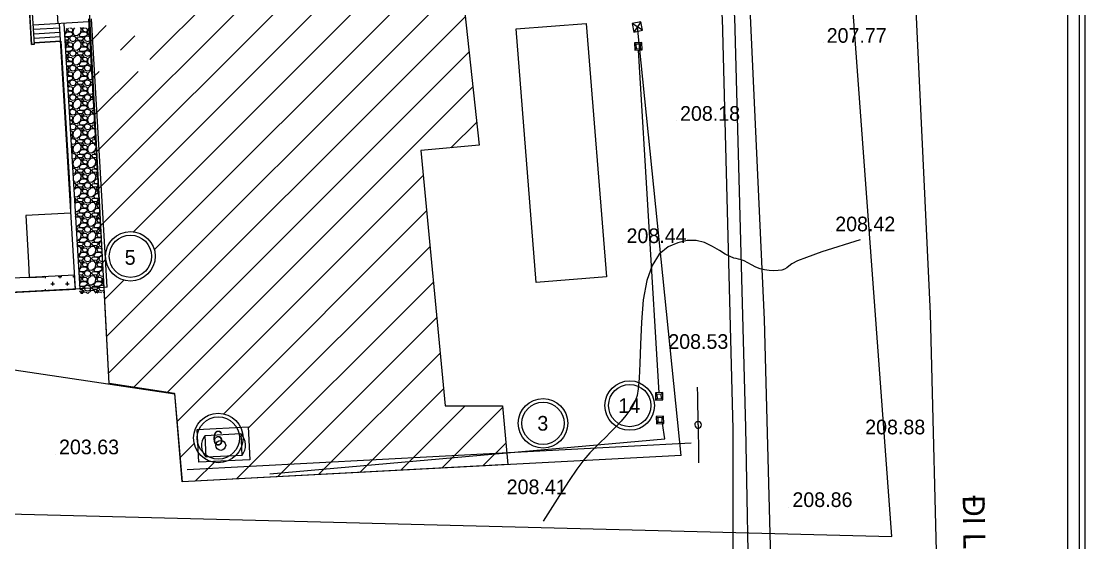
# Model space of a CAD drawing. Extents: x -31423 to 1909503, y -2344077 to 1640342.
# Drawn here: x 112482 to 184932, y -386325 to -350785 of the extents above; entities that cross this region are included whole.
import ezdxf

# ---------------------------------------------------------------- set-up
doc = ezdxf.new("R2010")
doc.units = 0
for name, color, linetype in [('Level 1', 7, 'Continuous'), ('Level 10', 7, 'Continuous'), ('Level 13', 7, 'Continuous'), ('Level 14', 7, 'Continuous'), ('Level 15', 7, 'Continuous'), ('Level 17', 7, 'Continuous'), ('Level 2', 7, 'Continuous'), ('Level 20', 7, 'Continuous'), ('Level 23', 7, 'Continuous'), ('Level 36', 7, 'Continuous'), ('Level 37', 7, 'Continuous'), ('Level 4', 7, 'Continuous'), ('Level 6', 7, 'Continuous'), ('Level 7', 7, 'Continuous')]:
    doc.layers.add(name, color=color, linetype=linetype)

# ---------------------------------------------------------------- blocks, each defined once
blk = doc.blocks.new('KTC')
at = {"layer": 'Level 1'}
for p, q in [((419299, 677), (419299, 296306)), ((417756, 2220), (417756, 294763))]:
    blk.add_line(p, q, dxfattribs=at)
at = {"layer": 'Level 2'}
blk.add_line((419975, 296983), (419975, 0), dxfattribs=at)
blk = doc.blocks.new('DIEN_L')
at = {"layer": 'Level 7'}
for p, q in [((-19.53, 3.47), (-25.42, 4.51)), ((0, 0), (-19.53, 3.47)), ((0, 0), (19.53, -3.47)), ((19.53, -3.47), (25.42, -4.51))]:
    blk.add_line(p, q, dxfattribs=at)
for start, end in [(169.93313, 349.93313), (349.93313, 169.93313)]:
    blk.add_arc((0, 0), 2.28, start, end, dxfattribs=at)
blk = doc.blocks.new('SC6460')
at = {"layer": 'Level 1'}
blk.add_line((0, 0), (0, 0), dxfattribs=at)
blk = doc.blocks.new('A$C450')
at = {"layer": 'Level 23'}
blk.add_lwpolyline([(6000, 6000), (0, 6000), (0, 0), (6000, 0)], close=True, dxfattribs=at)
for points in [[(6000, 6000), (0, 0)], [(6000, 0), (0, 6000)]]:
    blk.add_lwpolyline(points, dxfattribs=at)
blk = doc.blocks.new('TC')
at = {"layer": 'Level 1'}
for points in [[(-5, -10), (5, -10), (5, 0), (-5, 0)], [(-3, -8), (3, -8), (3, -2), (-3, -2)]]:
    blk.add_lwpolyline(points, close=True, dxfattribs=at)
for points in [[(-3, -2), (-5, 0)], [(3, -2), (5, 0)], [(-5, -10), (-3, -8)], [(3, -8), (5, -10)]]:
    blk.add_lwpolyline(points, dxfattribs=at)

msp = doc.modelspace()

# ---------------------------------------------------------------- linework, layer by layer
at = {"layer": 'Level 1'}
for points in [[(163776, -292940), (168140, -312159), (171340, -330154), (173409, -349560), (174395, -370696), (174932, -391414)], [(150894, -295865), (155189, -314779), (158253, -332013), (160232, -350569), (160955, -378587), (160965, -391776)], [(151723, -295677), (156022, -314611), (159095, -331893), (161080, -350504), (161823, -378478), (162072, -391747)], [(159489, -328052), (160145, -331744), (162137, -350423), (163102, -371106), (163636, -391707)], [(155930, -376106), (154525, -352748)], [(98252, -391859), (100568, -372836), (122933, -376166)], [(156323, -379252), (156164, -378198)], [(129425, -381630), (156323, -379252)]]:
    msp.add_lwpolyline(points, dxfattribs=at)
msp.add_lwpolyline([(152347, -368206), (147562, -368587), (146187, -351311), (150972, -350930)], close=True, dxfattribs=at)
at = {"layer": 'Level 10'}
msp.add_line((158113, -379537), (123788, -381354), dxfattribs=at)
at = {"layer": 'Level 13'}
for p, q in [((118126, -368936), (46921, -372609)), ((118473, -375483), (118126, -368936)), ((122913, -376163), (118473, -375483)), ((122913, -376163), (123449, -382173)), ((157438, -380375), (123449, -382173))]:
    msp.add_line(p, q, dxfattribs=at)
msp.add_lwpolyline([(115538, -321263), (139425, -319997), (143679, -359234), (139712, -359601), (141351, -376992), (145261, -376991), (145626, -381000), (123449, -382173), (122933, -376166), (118473, -375483), (115599, -321260)], close=True, dxfattribs=at)
msp.add_lwpolyline([(157438, -380375), (154456, -351170)], dxfattribs=at)
at = {"layer": 'Level 14'}
for p, q in [((117635, -359663), (141173, -336124)), ((117768, -362181), (141433, -338516)), ((117901, -364699), (141692, -340908)), ((120124, -365128), (141951, -343301)), ((121248, -353397), (128966, -345680)), ((121545, -366359), (142211, -345693)), ((118302, -372254), (142470, -348085)), ((118435, -374772), (142729, -350477)), ((115510, -351577), (115590, -351327)), ((115591, -351327), (115556, -351270)), ((115706, -351261), (115620, -351347)), ((115620, -351347), (115700, -351467)), ((115920, -351277), (115783, -351256)), ((116001, -351347), (115921, -351277)), ((116010, -351337), (116000, -351547)), ((116000, -351407), (116000, -351347)), ((116120, -351236), (116010, -351337)), ((116510, -351577), (116590, -351327)), ((116591, -351327), (116521, -351212)), ((116600, -351208), (116620, -351257)), ((116620, -351257), (116713, -351201)), ((116720, -351247), (116620, -351347)), ((116620, -351347), (116700, -351467)), ((116920, -351277), (116720, -351247)), ((117001, -351347), (116921, -351277)), ((117010, -351337), (117000, -351547)), ((117000, -351407), (117000, -351347)), ((117090, -351264), (117010, -351337)), ((117234, -352108), (118262, -351080)), ((115438, -351634), (115510, -351578)), ((115441, -351693), (115600, -351516)), ((115491, -351837), (115445, -351759)), ((115510, -351867), (115452, -351873)), ((115630, -352067), (115464, -352082)), ((115740, -351857), (115490, -351837)), ((115710, -351917), (115510, -351867)), ((115600, -351517), (115860, -351517)), ((115720, -351966), (115630, -352066)), ((115700, -351467), (115950, -351497)), ((115720, -351967), (115710, -351917)), ((115950, -351746), (115740, -351856)), ((115770, -351967), (115830, -352107)), ((115780, -351967), (115840, -351827)), ((115830, -352107), (116000, -352157)), ((115840, -351827), (116000, -351777)), ((115860, -351516), (115990, -351606)), ((115990, -351607), (115950, -351747)), ((115951, -351497), (116001, -351407)), ((115999, -351546), (116079, -351736)), ((116000, -351777), (116160, -351837)), ((116000, -352157), (116170, -352107)), ((116080, -351737), (116290, -351747)), ((116160, -351837), (116220, -351967)), ((116170, -352106), (116220, -351966)), ((116290, -351748), (116510, -351578)), ((116290, -351967), (116320, -351887)), ((116400, -352086), (116290, -351966)), ((116510, -351867), (116320, -351887)), ((116630, -352067), (116400, -352087)), ((116420, -351716), (116600, -351516)), ((116491, -351837), (116421, -351717)), ((116740, -351857), (116490, -351837)), ((116710, -351917), (116510, -351867)), ((116600, -351517), (116860, -351517)), ((116720, -351966), (116630, -352066)), ((116700, -351467), (116950, -351497)), ((116720, -351967), (116710, -351917)), ((116950, -351746), (116740, -351856)), ((116770, -351967), (116830, -352107)), ((116780, -351967), (116840, -351827)), ((116830, -352107), (117000, -352157)), ((116840, -351827), (117000, -351777)), ((116860, -351516), (116990, -351606)), ((116990, -351607), (116950, -351747)), ((116951, -351497), (117001, -351407)), ((116999, -351546), (117079, -351736)), ((117000, -351777), (117122, -351823)), ((117080, -351737), (117117, -351739)), ((119237, -352757), (120218, -351775)), ((115480, -352147), (115468, -352146)), ((115591, -352327), (115481, -352147)), ((115494, -352591), (115510, -352578)), ((115497, -352631), (115600, -352516)), ((115510, -352577), (115590, -352327)), ((115650, -352127), (115580, -352157)), ((115580, -352157), (115620, -352257)), ((115600, -352517), (115860, -352517)), ((115620, -352257), (115770, -352167)), ((115720, -352247), (115620, -352347)), ((115620, -352347), (115700, -352467)), ((115770, -352167), (115650, -352127)), ((115700, -352467), (115950, -352497)), ((115920, -352277), (115720, -352247)), ((115950, -352746), (115740, -352856)), ((115780, -352967), (115840, -352827)), ((115840, -352827), (116000, -352777)), ((115860, -352516), (115990, -352606)), ((116001, -352347), (115921, -352277)), ((115990, -352607), (115950, -352747)), ((115951, -352497), (116001, -352407)), ((115999, -352546), (116079, -352736)), ((116010, -352337), (116000, -352547)), ((116000, -352407), (116000, -352347)), ((116000, -352777), (116160, -352837)), ((116240, -352127), (116010, -352337)), ((116080, -352737), (116290, -352747)), ((116480, -352147), (116240, -352127)), ((116290, -352748), (116510, -352578)), ((116420, -352716), (116600, -352516)), ((116491, -352837), (116421, -352717)), ((116591, -352327), (116481, -352147)), ((116510, -352577), (116590, -352327)), ((116650, -352127), (116580, -352157)), ((116580, -352157), (116620, -352257)), ((116600, -352517), (116860, -352517)), ((116620, -352257), (116770, -352167)), ((116720, -352247), (116620, -352347)), ((116620, -352347), (116700, -352467)), ((116770, -352167), (116650, -352127)), ((116700, -352467), (116950, -352497)), ((116920, -352277), (116720, -352247)), ((116950, -352746), (116740, -352856)), ((116780, -352967), (116840, -352827)), ((116840, -352827), (117000, -352777)), ((116860, -352516), (116990, -352606)), ((117001, -352347), (116921, -352277)), ((116990, -352607), (116950, -352747)), ((116951, -352497), (117001, -352407)), ((116999, -352546), (117079, -352736)), ((117000, -352157), (117139, -352116)), ((117010, -352337), (117000, -352547)), ((117000, -352407), (117000, -352347)), ((117000, -352777), (117160, -352837)), ((117145, -352214), (117010, -352337)), ((117080, -352737), (117175, -352741)), ((115740, -352857), (115509, -352838)), ((115710, -352917), (115511, -352867)), ((115630, -353067), (115523, -353076)), ((115591, -353327), (115532, -353231)), ((115546, -353464), (115590, -353327)), ((115552, -353569), (115600, -353516)), ((115650, -353127), (115580, -353157)), ((115580, -353157), (115620, -353257)), ((115600, -353517), (115860, -353517)), ((115620, -353257), (115770, -353167)), ((115720, -353247), (115620, -353347)), ((115620, -353347), (115700, -353467)), ((115720, -352966), (115630, -353066)), ((115770, -353167), (115650, -353127)), ((115700, -353467), (115950, -353497)), ((115720, -352967), (115710, -352917)), ((115920, -353277), (115720, -353247)), ((115770, -352967), (115830, -353107)), ((115830, -353107), (116000, -353157)), ((115860, -353516), (115990, -353606)), ((116001, -353347), (115921, -353277)), ((115951, -353497), (116001, -353407)), ((115999, -353546), (116079, -353736)), ((116000, -353157), (116170, -353107)), ((116010, -353337), (116000, -353547)), ((116000, -353407), (116000, -353347)), ((116240, -353127), (116010, -353337)), ((116160, -352837), (116220, -352967)), ((116170, -353106), (116220, -352966)), ((116480, -353147), (116240, -353127)), ((116290, -352967), (116320, -352887)), ((116400, -353086), (116290, -352966)), ((116510, -352867), (116320, -352887)), ((116630, -353067), (116400, -353087)), ((116420, -353716), (116600, -353516)), ((116591, -353327), (116481, -353147)), ((116740, -352857), (116490, -352837)), ((116710, -352917), (116510, -352867)), ((116510, -353577), (116590, -353327)), ((116650, -353127), (116580, -353157)), ((116580, -353157), (116620, -353257)), ((116600, -353517), (116860, -353517)), ((116620, -353257), (116770, -353167)), ((116720, -353247), (116620, -353347)), ((116620, -353347), (116700, -353467)), ((116720, -352966), (116630, -353066)), ((116770, -353167), (116650, -353127)), ((116700, -353467), (116950, -353497)), ((116720, -352967), (116710, -352917)), ((116920, -353277), (116720, -353247)), ((116770, -352967), (116830, -353107)), ((116830, -353107), (117000, -353157)), ((116860, -353516), (116990, -353606)), ((117001, -353347), (116921, -353277)), ((116951, -353497), (117001, -353407)), ((116999, -353546), (117079, -353736)), ((117000, -353157), (117170, -353107)), ((117010, -353337), (117000, -353547)), ((117000, -353407), (117000, -353347)), ((117199, -353164), (117010, -353337)), ((117160, -352837), (117183, -352888)), ((117170, -353106), (117192, -353043)), ((120123, -375736), (142989, -352870)), ((115740, -353857), (115569, -353843)), ((115710, -353917), (115571, -353882)), ((115630, -354067), (115582, -354071)), ((115650, -354127), (115587, -354154)), ((115589, -354179), (115620, -354257)), ((115620, -354257), (115770, -354167)), ((115720, -354247), (115620, -354347)), ((115720, -353966), (115630, -354066)), ((115770, -354167), (115650, -354127)), ((115720, -353967), (115710, -353917)), ((115920, -354277), (115720, -354247)), ((115950, -353746), (115740, -353856)), ((115770, -353967), (115830, -354107)), ((115780, -353967), (115840, -353827)), ((115830, -354107), (116000, -354157)), ((115840, -353827), (116000, -353777)), ((116001, -354347), (115921, -354277)), ((115990, -353607), (115950, -353747)), ((116000, -353777), (116160, -353837)), ((116000, -354157), (116170, -354107)), ((116240, -354127), (116010, -354337)), ((116080, -353737), (116290, -353747)), ((116160, -353837), (116220, -353967)), ((116170, -354106), (116220, -353966)), ((116480, -354147), (116240, -354127)), ((116290, -353748), (116510, -353578)), ((116290, -353967), (116320, -353887)), ((116400, -354086), (116290, -353966)), ((116510, -353867), (116320, -353887)), ((116630, -354067), (116400, -354087)), ((116491, -353837), (116421, -353717)), ((116591, -354327), (116481, -354147)), ((116740, -353857), (116490, -353837)), ((116710, -353917), (116510, -353867)), ((116650, -354127), (116580, -354157)), ((116580, -354157), (116620, -354257)), ((116620, -354257), (116770, -354167)), ((116720, -354247), (116620, -354347)), ((116720, -353966), (116630, -354066)), ((116770, -354167), (116650, -354127)), ((116720, -353967), (116710, -353917)), ((116920, -354277), (116720, -354247)), ((116950, -353746), (116740, -353856)), ((116770, -353967), (116830, -354107)), ((116780, -353967), (116840, -353827)), ((116830, -354107), (117000, -354157)), ((116840, -353827), (117000, -353777)), ((117001, -354347), (116921, -354277)), ((116990, -353607), (116950, -353747)), ((117000, -353777), (117160, -353837)), ((117000, -354157), (117170, -354107)), ((117240, -354127), (117010, -354337)), ((117080, -353737), (117233, -353744)), ((117160, -353837), (117220, -353967)), ((117170, -354106), (117220, -353966)), ((117255, -354128), (117240, -354127)), ((117368, -354626), (117787, -354207)), ((117501, -357144), (120436, -354209)), ((115609, -354517), (115860, -354517)), ((115620, -354347), (115700, -354467)), ((115740, -354857), (115628, -354848)), ((115710, -354917), (115631, -354897)), ((115720, -354966), (115641, -355054)), ((115700, -354467), (115950, -354497)), ((115720, -354967), (115710, -354917)), ((115950, -354746), (115740, -354856)), ((115770, -354967), (115830, -355107)), ((115780, -354967), (115840, -354827)), ((115840, -354827), (116000, -354777)), ((115860, -354516), (115990, -354606)), ((115990, -354607), (115950, -354747)), ((115951, -354497), (116001, -354407)), ((115999, -354546), (116079, -354736)), ((116010, -354337), (116000, -354547)), ((116000, -354407), (116000, -354347)), ((116000, -354777), (116160, -354837)), ((116080, -354737), (116290, -354747)), ((116160, -354837), (116220, -354967)), ((116170, -355106), (116220, -354966)), ((116290, -354748), (116510, -354578)), ((116290, -354967), (116320, -354887)), ((116400, -355086), (116290, -354966)), ((116510, -354867), (116320, -354887)), ((116420, -354716), (116600, -354516)), ((116491, -354837), (116421, -354717)), ((116740, -354857), (116490, -354837)), ((116510, -354577), (116590, -354327)), ((116710, -354917), (116510, -354867)), ((116600, -354517), (116860, -354517)), ((116620, -354347), (116700, -354467)), ((116720, -354966), (116630, -355066)), ((116700, -354467), (116950, -354497)), ((116720, -354967), (116710, -354917)), ((116950, -354746), (116740, -354856)), ((116770, -354967), (116830, -355107)), ((116780, -354967), (116840, -354827)), ((116840, -354827), (117000, -354777)), ((116860, -354516), (116990, -354606)), ((116990, -354607), (116950, -354747)), ((116951, -354497), (117001, -354407)), ((116999, -354546), (117079, -354736)), ((117010, -354337), (117000, -354547)), ((117000, -354407), (117000, -354347)), ((117000, -354777), (117160, -354837)), ((117080, -354737), (117290, -354747)), ((117160, -354837), (117220, -354967)), ((117170, -355106), (117220, -354966)), ((117290, -354748), (117290, -354748)), ((117290, -354967), (117301, -354936)), ((117304, -354981), (117290, -354966)), ((115650, -355127), (115645, -355129)), ((115770, -355167), (115650, -355127)), ((115652, -355238), (115770, -355167)), ((115720, -355247), (115656, -355311)), ((115662, -355409), (115700, -355467)), ((115668, -355517), (115860, -355517)), ((115700, -355467), (115950, -355497)), ((115920, -355277), (115720, -355247)), ((115830, -355107), (116000, -355157)), ((115860, -355516), (115990, -355606)), ((116001, -355347), (115921, -355277)), ((115990, -355607), (115950, -355747)), ((115951, -355497), (116001, -355407)), ((115999, -355546), (116079, -355736)), ((116000, -355157), (116170, -355107)), ((116010, -355337), (116000, -355547)), ((116000, -355407), (116000, -355347)), ((116240, -355127), (116010, -355337)), ((116480, -355147), (116240, -355127)), ((116290, -355748), (116510, -355578)), ((116630, -355067), (116400, -355087)), ((116420, -355716), (116600, -355516)), ((116491, -355837), (116421, -355717)), ((116591, -355327), (116481, -355147)), ((116510, -355577), (116590, -355327)), ((116650, -355127), (116580, -355157)), ((116580, -355157), (116620, -355257)), ((116600, -355517), (116860, -355517)), ((116620, -355257), (116770, -355167)), ((116720, -355247), (116620, -355347)), ((116620, -355347), (116700, -355467)), ((116770, -355167), (116650, -355127)), ((116700, -355467), (116950, -355497)), ((116920, -355277), (116720, -355247)), ((116830, -355107), (117000, -355157)), ((116860, -355516), (116990, -355606)), ((117001, -355347), (116921, -355277)), ((116990, -355607), (116950, -355747)), ((116951, -355497), (117001, -355407)), ((116999, -355546), (117079, -355736)), ((117000, -355157), (117170, -355107)), ((117010, -355337), (117000, -355547)), ((117000, -355407), (117000, -355347)), ((117240, -355127), (117010, -355337)), ((117313, -355133), (117240, -355127)), ((117290, -355748), (117345, -355706)), ((122423, -376088), (143248, -355262)), ((115740, -355857), (115688, -355853)), ((115710, -355917), (115692, -355912)), ((115720, -355966), (115696, -355992)), ((115770, -356167), (115705, -356145)), ((115709, -356204), (115770, -356167)), ((115720, -355967), (115710, -355917)), ((115720, -356247), (115712, -356255)), ((115920, -356277), (115720, -356247)), ((115950, -355746), (115740, -355856)), ((115770, -355967), (115830, -356107)), ((115780, -355967), (115840, -355827)), ((115830, -356107), (116000, -356157)), ((115840, -355827), (116000, -355777)), ((116001, -356347), (115921, -356277)), ((115951, -356497), (116001, -356407)), ((116000, -355777), (116160, -355837)), ((116000, -356157), (116170, -356107)), ((116010, -356337), (116000, -356547)), ((116000, -356407), (116000, -356347)), ((116240, -356127), (116010, -356337)), ((116080, -355737), (116290, -355747)), ((116160, -355837), (116220, -355967)), ((116170, -356106), (116220, -355966)), ((116480, -356147), (116240, -356127)), ((116290, -355967), (116320, -355887)), ((116400, -356086), (116290, -355966)), ((116510, -355867), (116320, -355887)), ((116630, -356067), (116400, -356087)), ((116591, -356327), (116481, -356147)), ((116740, -355857), (116490, -355837)), ((116710, -355917), (116510, -355867)), ((116510, -356577), (116590, -356327)), ((116650, -356127), (116580, -356157)), ((116580, -356157), (116620, -356257)), ((116620, -356257), (116770, -356167)), ((116720, -356247), (116620, -356347)), ((116620, -356347), (116700, -356467)), ((116720, -355966), (116630, -356066)), ((116770, -356167), (116650, -356127)), ((116720, -355967), (116710, -355917)), ((116920, -356277), (116720, -356247)), ((116950, -355746), (116740, -355856)), ((116770, -355967), (116830, -356107)), ((116780, -355967), (116840, -355827)), ((116830, -356107), (117000, -356157)), ((116840, -355827), (117000, -355777)), ((117001, -356347), (116921, -356277)), ((116951, -356497), (117001, -356407)), ((117000, -355777), (117160, -355837)), ((117000, -356157), (117170, -356107)), ((117010, -356337), (117000, -356547)), ((117000, -356407), (117000, -356347)), ((117240, -356127), (117010, -356337)), ((117080, -355737), (117290, -355747)), ((117160, -355837), (117220, -355967)), ((117170, -356106), (117220, -355966)), ((117370, -356138), (117240, -356127)), ((117290, -355967), (117320, -355887)), ((117365, -356048), (117290, -355966)), ((117356, -355883), (117320, -355887)), ((115725, -356470), (115950, -356497)), ((115728, -356517), (115860, -356517)), ((115950, -356746), (115747, -356852)), ((115770, -357167), (115766, -357165)), ((115766, -357169), (115770, -357167)), ((115770, -356967), (115830, -357107)), ((115780, -356967), (115840, -356827)), ((115830, -357107), (116000, -357157)), ((115840, -356827), (116000, -356777)), ((115860, -356516), (115990, -356606)), ((115990, -356607), (115950, -356747)), ((115999, -356546), (116079, -356736)), ((116000, -356777), (116160, -356837)), ((116000, -357157), (116170, -357107)), ((116240, -357127), (116010, -357337)), ((116080, -356737), (116290, -356747)), ((116160, -356837), (116220, -356967)), ((116170, -357106), (116220, -356966)), ((116480, -357147), (116240, -357127)), ((116290, -356748), (116510, -356578)), ((116290, -356967), (116320, -356887)), ((116400, -357086), (116290, -356966)), ((116510, -356867), (116320, -356887)), ((116630, -357067), (116400, -357087)), ((116420, -356716), (116600, -356516)), ((116491, -356837), (116421, -356717)), ((116591, -357327), (116481, -357147)), ((116740, -356857), (116490, -356837)), ((116710, -356917), (116510, -356867)), ((116650, -357127), (116580, -357157)), ((116580, -357157), (116620, -357257)), ((116600, -356517), (116860, -356517)), ((116620, -357257), (116770, -357167)), ((116720, -356966), (116630, -357066)), ((116770, -357167), (116650, -357127)), ((116700, -356467), (116950, -356497)), ((116720, -356967), (116710, -356917)), ((116950, -356746), (116740, -356856)), ((116770, -356967), (116830, -357107)), ((116780, -356967), (116840, -356827)), ((116830, -357107), (117000, -357157)), ((116840, -356827), (117000, -356777)), ((116860, -356516), (116990, -356606)), ((116990, -356607), (116950, -356747)), ((116999, -356546), (117079, -356736)), ((117000, -356777), (117160, -356837)), ((117000, -357157), (117170, -357107)), ((117240, -357127), (117010, -357337)), ((117080, -356737), (117290, -356747)), ((117160, -356837), (117220, -356967)), ((117170, -357106), (117220, -356966)), ((117428, -357142), (117240, -357127)), ((117290, -356748), (117401, -356663)), ((117290, -356967), (117320, -356887)), ((117400, -357086), (117290, -356966)), ((117413, -356877), (117320, -356887)), ((117425, -357085), (117400, -357087)), ((115920, -357277), (115771, -357255)), ((115785, -357477), (115950, -357497)), ((115787, -357517), (115860, -357517)), ((115950, -357746), (115805, -357822)), ((115809, -357897), (115840, -357827)), ((115840, -357827), (116000, -357777)), ((115860, -357517), (115990, -357607)), ((116001, -357347), (115921, -357277)), ((115990, -357607), (115950, -357747)), ((115951, -357497), (116001, -357407)), ((115999, -357546), (116079, -357736)), ((116010, -357337), (116000, -357547)), ((116000, -357407), (116000, -357347)), ((116000, -357777), (116160, -357837)), ((116080, -357737), (116290, -357747)), ((116160, -357837), (116220, -357967)), ((116290, -357748), (116510, -357578)), ((116290, -357967), (116320, -357887)), ((116510, -357867), (116320, -357887)), ((116420, -357716), (116600, -357516)), ((116491, -357837), (116421, -357717)), ((116740, -357857), (116490, -357837)), ((116510, -357577), (116590, -357327)), ((116710, -357917), (116510, -357867)), ((116600, -357517), (116860, -357517)), ((116720, -357247), (116620, -357347)), ((116620, -357347), (116700, -357467)), ((116700, -357467), (116950, -357497)), ((116920, -357277), (116720, -357247)), ((116950, -357746), (116740, -357856)), ((116780, -357967), (116840, -357827)), ((116840, -357827), (117000, -357777)), ((116860, -357517), (116990, -357607)), ((117001, -357347), (116921, -357277)), ((116990, -357607), (116950, -357747)), ((116951, -357497), (117001, -357407)), ((116999, -357546), (117079, -357736)), ((117010, -357337), (117000, -357547)), ((117000, -357407), (117000, -357347)), ((117000, -357777), (117160, -357837)), ((117080, -357737), (117290, -357747)), ((117160, -357837), (117220, -357967)), ((117290, -357748), (117456, -357621)), ((117290, -357967), (117320, -357887)), ((117470, -357871), (117320, -357887)), ((117420, -357716), (117459, -357673)), ((117466, -357794), (117421, -357717)), ((141750, -359412), (143508, -357654)), ((115821, -358086), (115830, -358107)), ((115830, -358107), (116000, -358157)), ((115920, -358277), (115831, -358264)), ((115844, -358484), (115950, -358497)), ((115846, -358517), (115860, -358517)), ((115860, -358517), (115990, -358607)), ((116001, -358347), (115921, -358277)), ((115990, -358607), (115950, -358747)), ((115951, -358497), (116001, -358407)), ((115999, -358546), (116079, -358736)), ((116000, -358157), (116170, -358107)), ((116010, -358337), (116000, -358547)), ((116000, -358407), (116000, -358347)), ((116240, -358127), (116010, -358337)), ((116170, -358106), (116220, -357966)), ((116480, -358147), (116240, -358127)), ((116400, -358086), (116290, -357966)), ((116290, -358748), (116510, -358578)), ((116630, -358067), (116400, -358087)), ((116420, -358716), (116600, -358516)), ((116591, -358327), (116481, -358147)), ((116510, -358577), (116590, -358327)), ((116650, -358127), (116580, -358157)), ((116580, -358157), (116620, -358257)), ((116600, -358517), (116860, -358517)), ((116620, -358257), (116770, -358167)), ((116720, -358247), (116620, -358347)), ((116620, -358347), (116700, -358467)), ((116720, -357966), (116630, -358066)), ((116770, -358167), (116650, -358127)), ((116700, -358467), (116950, -358497)), ((116720, -357967), (116710, -357917)), ((116920, -358277), (116720, -358247)), ((116770, -357967), (116830, -358107)), ((116830, -358107), (117000, -358157)), ((116860, -358517), (116990, -358607)), ((117001, -358347), (116921, -358277)), ((116990, -358607), (116950, -358747)), ((116951, -358497), (117001, -358407)), ((116999, -358546), (117079, -358736)), ((117000, -358157), (117170, -358107)), ((117010, -358337), (117000, -358547)), ((117000, -358407), (117000, -358347)), ((117240, -358127), (117010, -358337)), ((117170, -358106), (117220, -357966)), ((117480, -358147), (117240, -358127)), ((117400, -358086), (117290, -357966)), ((117290, -358748), (117510, -358578)), ((117482, -358080), (117400, -358087)), ((117420, -358716), (117513, -358613)), ((117486, -358156), (117481, -358147)), ((117510, -358577), (117511, -358576)), ((115950, -358746), (115863, -358792)), ((115864, -358819), (116000, -358777)), ((115882, -359122), (116000, -359157)), ((115920, -359277), (115891, -359273)), ((116001, -359347), (115921, -359277)), ((116000, -358777), (116160, -358837)), ((116000, -359157), (116170, -359107)), ((116010, -359337), (116000, -359547)), ((116000, -359407), (116000, -359347)), ((116240, -359127), (116010, -359337)), ((116080, -358737), (116290, -358747)), ((116160, -358837), (116220, -358967)), ((116170, -359106), (116220, -358966)), ((116480, -359147), (116240, -359127)), ((116290, -358967), (116320, -358887)), ((116400, -359086), (116290, -358966)), ((116510, -358867), (116320, -358887)), ((116630, -359067), (116400, -359087)), ((116491, -358837), (116421, -358717)), ((116591, -359327), (116481, -359147)), ((116740, -358857), (116490, -358837)), ((116710, -358917), (116510, -358867)), ((116510, -359577), (116590, -359327)), ((116650, -359127), (116580, -359157)), ((116580, -359157), (116620, -359257)), ((116620, -359257), (116770, -359167)), ((116720, -359247), (116620, -359347)), ((116620, -359347), (116700, -359467)), ((116720, -358966), (116630, -359066)), ((116770, -359167), (116650, -359127)), ((116720, -358967), (116710, -358917)), ((116920, -359277), (116720, -359247)), ((116950, -358746), (116740, -358856)), ((116770, -358967), (116830, -359107)), ((116780, -358967), (116840, -358827)), ((116830, -359107), (117000, -359157)), ((116840, -358827), (117000, -358777)), ((117001, -359347), (116921, -359277)), ((117000, -358777), (117160, -358837)), ((117000, -359157), (117170, -359107)), ((117010, -359337), (117000, -359547)), ((117000, -359407), (117000, -359347)), ((117240, -359127), (117010, -359337)), ((117080, -358737), (117290, -358747)), ((117160, -358837), (117220, -358967)), ((117170, -359106), (117220, -358966)), ((117480, -359147), (117240, -359127)), ((117290, -358967), (117320, -358887)), ((117400, -359086), (117290, -358966)), ((117510, -358867), (117320, -358887)), ((117539, -359075), (117400, -359087)), ((117491, -358837), (117421, -358717)), ((117550, -359260), (117481, -359147)), ((117526, -358840), (117490, -358837)), ((117528, -358871), (117510, -358867)), ((115904, -359491), (115950, -359497)), ((115908, -359550), (115990, -359607)), ((115950, -359746), (115920, -359762)), ((115923, -359801), (116000, -359777)), ((115990, -359607), (115950, -359747)), ((115951, -359497), (116001, -359407)), ((115999, -359546), (116079, -359736)), ((116000, -359777), (116160, -359837)), ((116080, -359737), (116290, -359747)), ((116160, -359837), (116220, -359967)), ((116170, -360106), (116220, -359966)), ((116290, -359748), (116510, -359578)), ((116290, -359967), (116320, -359887)), ((116400, -360086), (116290, -359966)), ((116510, -359867), (116320, -359887)), ((116630, -360067), (116400, -360087)), ((116420, -359716), (116600, -359516)), ((116491, -359837), (116421, -359717)), ((116740, -359857), (116490, -359837)), ((116710, -359917), (116510, -359867)), ((116600, -359517), (116860, -359517)), ((116720, -359966), (116630, -360066)), ((116700, -359467), (116950, -359497)), ((116720, -359967), (116710, -359917)), ((116950, -359746), (116740, -359856)), ((116770, -359967), (116830, -360107)), ((116780, -359967), (116840, -359827)), ((116840, -359827), (117000, -359777)), ((116860, -359517), (116990, -359607)), ((116990, -359607), (116950, -359747)), ((116951, -359497), (117001, -359407)), ((116999, -359546), (117079, -359736)), ((117000, -359777), (117160, -359837)), ((117080, -359737), (117290, -359747)), ((117160, -359837), (117220, -359967)), ((117170, -360106), (117220, -359966)), ((117290, -359748), (117510, -359578)), ((117290, -359967), (117320, -359887)), ((117400, -360086), (117290, -359966)), ((117510, -359867), (117320, -359887)), ((117596, -360070), (117400, -360087)), ((117420, -359716), (117567, -359553)), ((117491, -359837), (117421, -359717)), ((117584, -359844), (117490, -359837)), ((117510, -359577), (117559, -359423)), ((117586, -359886), (117510, -359867)), ((115943, -360140), (116000, -360157)), ((116001, -360347), (115953, -360305)), ((115963, -360475), (116001, -360407)), ((115970, -360592), (115990, -360607)), ((115990, -360607), (115974, -360665)), ((115981, -360783), (116000, -360777)), ((115999, -360546), (116079, -360736)), ((116000, -360157), (116170, -360107)), ((116010, -360337), (116000, -360547)), ((116000, -360407), (116000, -360347)), ((116000, -360777), (116160, -360837)), ((116240, -360127), (116010, -360337)), ((116080, -360737), (116290, -360747)), ((116480, -360147), (116240, -360127)), ((116290, -360748), (116510, -360578)), ((116420, -360716), (116600, -360516)), ((116491, -360837), (116421, -360717)), ((116591, -360327), (116481, -360147)), ((116510, -360577), (116590, -360327)), ((116650, -360127), (116580, -360157)), ((116580, -360157), (116620, -360257)), ((116600, -360517), (116860, -360517)), ((116620, -360257), (116770, -360167)), ((116720, -360247), (116620, -360347)), ((116620, -360347), (116700, -360467)), ((116770, -360167), (116650, -360127)), ((116700, -360467), (116950, -360497)), ((116920, -360277), (116720, -360247)), ((116950, -360746), (116740, -360856)), ((116830, -360107), (117000, -360157)), ((116840, -360827), (117000, -360777)), ((116860, -360517), (116990, -360607)), ((117001, -360347), (116921, -360277)), ((116990, -360607), (116950, -360747)), ((116951, -360497), (117001, -360407)), ((116999, -360546), (117079, -360736)), ((117000, -360157), (117170, -360107)), ((117010, -360337), (117000, -360547)), ((117000, -360407), (117000, -360347)), ((117000, -360777), (117160, -360837)), ((117240, -360127), (117010, -360337)), ((117080, -360737), (117290, -360747)), ((117480, -360147), (117240, -360127)), ((117290, -360748), (117510, -360578)), ((117420, -360716), (117600, -360516)), ((117491, -360837), (117421, -360717)), ((117591, -360327), (117481, -360147)), ((117510, -360577), (117590, -360327)), ((117601, -360148), (117580, -360157)), ((117580, -360157), (117605, -360220)), ((117600, -360517), (117622, -360517)), ((116003, -361156), (116170, -361107)), ((116240, -361127), (116014, -361333)), ((116160, -360837), (116220, -360967)), ((116170, -361106), (116220, -360966)), ((116480, -361147), (116240, -361127)), ((116290, -360967), (116320, -360887)), ((116400, -361086), (116290, -360966)), ((116510, -360867), (116320, -360887)), ((116630, -361067), (116400, -361087)), ((116420, -361716), (116600, -361516)), ((116591, -361327), (116481, -361147)), ((116740, -360857), (116490, -360837)), ((116710, -360917), (116510, -360867)), ((116510, -361577), (116590, -361327)), ((116650, -361127), (116580, -361157)), ((116580, -361157), (116620, -361257)), ((116600, -361517), (116860, -361517)), ((116620, -361257), (116770, -361167)), ((116720, -361247), (116620, -361347)), ((116620, -361347), (116700, -361467)), ((116720, -360966), (116630, -361066)), ((116770, -361167), (116650, -361127)), ((116700, -361467), (116950, -361497)), ((116720, -360967), (116710, -360917)), ((116920, -361277), (116720, -361247)), ((116770, -360967), (116830, -361107)), ((116780, -360967), (116840, -360827)), ((116830, -361107), (117000, -361157)), ((116860, -361517), (116990, -361607)), ((117000, -361347), (116921, -361277)), ((116951, -361497), (117001, -361407)), ((117000, -361157), (117170, -361107)), ((117010, -361337), (117000, -361547)), ((117000, -361407), (117000, -361347)), ((117240, -361127), (117010, -361337)), ((117160, -360837), (117220, -360967)), ((117170, -361106), (117220, -360966)), ((117480, -361147), (117240, -361127)), ((117290, -360967), (117320, -360887)), ((117400, -361086), (117290, -360966)), ((117510, -360867), (117320, -360887)), ((117630, -361067), (117400, -361087)), ((117420, -361716), (117600, -361516)), ((117591, -361327), (117481, -361147)), ((117641, -360849), (117490, -360837)), ((117644, -360900), (117510, -360867)), ((117510, -361577), (117590, -361327)), ((117650, -361127), (117580, -361157)), ((117580, -361157), (117620, -361257)), ((117600, -361517), (117680, -361517)), ((117620, -361257), (117663, -361231)), ((117667, -361300), (117620, -361347)), ((117620, -361347), (117675, -361429)), ((117652, -361041), (117630, -361066)), ((117657, -361129), (117650, -361127)), ((123096, -378066), (139871, -361291)), ((116031, -361620), (116079, -361736)), ((116041, -361792), (116160, -361837)), ((116061, -362139), (116170, -362107)), ((116240, -362127), (116070, -362282)), ((116080, -361737), (116290, -361747)), ((116160, -361837), (116220, -361967)), ((116170, -362106), (116220, -361966)), ((116480, -362147), (116240, -362127)), ((116290, -361748), (116510, -361578)), ((116290, -361967), (116320, -361887)), ((116400, -362086), (116290, -361966)), ((116510, -361867), (116320, -361887)), ((116630, -362067), (116400, -362087)), ((116491, -361837), (116421, -361717)), ((116591, -362327), (116481, -362147)), ((116740, -361857), (116490, -361837)), ((116710, -361917), (116510, -361867)), ((116650, -362127), (116580, -362157)), ((116580, -362157), (116620, -362257)), ((116620, -362257), (116770, -362167)), ((116720, -362247), (116620, -362347)), ((116720, -361966), (116630, -362066)), ((116770, -362167), (116650, -362127)), ((116720, -361967), (116710, -361917)), ((116920, -362277), (116720, -362247)), ((116950, -361746), (116740, -361856)), ((116770, -361967), (116830, -362107)), ((116780, -361967), (116840, -361827)), ((116830, -362107), (117000, -362157)), ((116840, -361827), (117000, -361777)), ((116990, -361607), (116950, -361747)), ((116999, -361546), (117079, -361736)), ((117000, -361777), (117160, -361837)), ((117000, -362157), (117170, -362107)), ((117240, -362127), (117010, -362337)), ((117080, -361737), (117290, -361747)), ((117160, -361837), (117220, -361967)), ((117170, -362106), (117220, -361966)), ((117480, -362147), (117240, -362127)), ((117290, -361748), (117510, -361578)), ((117290, -361967), (117320, -361887)), ((117400, -362086), (117290, -361966)), ((117510, -361867), (117320, -361887)), ((117630, -362067), (117400, -362087)), ((117491, -361837), (117421, -361717)), ((117591, -362327), (117481, -362147)), ((117699, -361854), (117490, -361837)), ((117703, -361915), (117510, -361867)), ((117650, -362127), (117580, -362157)), ((117580, -362157), (117620, -362257)), ((117620, -362257), (117719, -362198)), ((117720, -362247), (117620, -362347)), ((117706, -361981), (117630, -362066)), ((117716, -362149), (117650, -362127)), ((117722, -362247), (117720, -362247)), ((116097, -362738), (116290, -362747)), ((116102, -362815), (116160, -362837)), ((116160, -362837), (116220, -362967)), ((116170, -363106), (116220, -362966)), ((116290, -362748), (116510, -362578)), ((116290, -362967), (116320, -362887)), ((116400, -363086), (116290, -362966)), ((116510, -362867), (116320, -362887)), ((116420, -362716), (116600, -362516)), ((116491, -362837), (116421, -362717)), ((116740, -362857), (116490, -362837)), ((116510, -362577), (116590, -362327)), ((116710, -362917), (116510, -362867)), ((116600, -362517), (116860, -362517)), ((116620, -362347), (116700, -362467)), ((116720, -362966), (116630, -363066)), ((116700, -362467), (116950, -362497)), ((116720, -362967), (116710, -362917)), ((116950, -362746), (116740, -362856)), ((116770, -362967), (116830, -363107)), ((116780, -362967), (116840, -362827)), ((116840, -362827), (117000, -362777)), ((116860, -362517), (116990, -362607)), ((117000, -362347), (116920, -362277)), ((116990, -362607), (116950, -362747)), ((116951, -362497), (117001, -362407)), ((116999, -362546), (117079, -362736)), ((117010, -362337), (117000, -362547)), ((117000, -362407), (117000, -362347)), ((117000, -362777), (117160, -362837)), ((117080, -362737), (117290, -362747)), ((117160, -362837), (117220, -362967)), ((117170, -363106), (117220, -362966)), ((117290, -362748), (117510, -362578)), ((117290, -362967), (117320, -362887)), ((117400, -363086), (117290, -362966)), ((117510, -362867), (117320, -362887)), ((117420, -362716), (117600, -362516)), ((117491, -362837), (117421, -362717)), ((117740, -362857), (117490, -362837)), ((117510, -362577), (117590, -362327)), ((117710, -362917), (117510, -362867)), ((117600, -362517), (117737, -362517)), ((117620, -362347), (117700, -362467)), ((117720, -362966), (117630, -363066)), ((117700, -362467), (117735, -362471)), ((117720, -362967), (117710, -362917)), ((117756, -362847), (117740, -362856)), ((116120, -363121), (116170, -363107)), ((116240, -363127), (116126, -363231)), ((116480, -363147), (116240, -363127)), ((116290, -363748), (116510, -363578)), ((116630, -363067), (116400, -363087)), ((116420, -363716), (116600, -363516)), ((116591, -363327), (116481, -363147)), ((116510, -363577), (116590, -363327)), ((116650, -363127), (116580, -363157)), ((116580, -363157), (116620, -363257)), ((116600, -363517), (116860, -363517)), ((116620, -363257), (116770, -363167)), ((116720, -363247), (116620, -363347)), ((116620, -363347), (116700, -363467)), ((116770, -363167), (116650, -363127)), ((116700, -363467), (116950, -363497)), ((116920, -363277), (116720, -363247)), ((116830, -363107), (117000, -363157)), ((116860, -363517), (116990, -363607)), ((117000, -363347), (116920, -363277)), ((116990, -363607), (116950, -363747)), ((116951, -363497), (117001, -363407)), ((116999, -363546), (117079, -363736)), ((117000, -363157), (117170, -363107)), ((117010, -363337), (117000, -363547)), ((117000, -363407), (117000, -363347)), ((117240, -363127), (117010, -363337)), ((117480, -363147), (117240, -363127)), ((117290, -363748), (117510, -363578)), ((117630, -363067), (117400, -363087)), ((117420, -363716), (117600, -363516)), ((117591, -363327), (117481, -363147)), ((117510, -363577), (117590, -363327)), ((117650, -363127), (117580, -363157)), ((117580, -363157), (117620, -363257)), ((117600, -363517), (117795, -363517)), ((117620, -363257), (117770, -363167)), ((117720, -363247), (117620, -363347)), ((117620, -363347), (117700, -363467)), ((117770, -363167), (117650, -363127)), ((117700, -363467), (117792, -363478)), ((117780, -363256), (117720, -363247)), ((116157, -363740), (116290, -363747)), ((116163, -363843), (116220, -363967)), ((116177, -364086), (116220, -363966)), ((116240, -364127), (116183, -364179)), ((116480, -364147), (116240, -364127)), ((116290, -363967), (116320, -363887)), ((116400, -364086), (116290, -363966)), ((116510, -363867), (116320, -363887)), ((116630, -364067), (116400, -364087)), ((116491, -363837), (116421, -363717)), ((116591, -364327), (116481, -364147)), ((116740, -363857), (116490, -363837)), ((116710, -363917), (116510, -363867)), ((116510, -364577), (116590, -364327)), ((116650, -364127), (116580, -364157)), ((116580, -364157), (116620, -364257)), ((116620, -364257), (116770, -364167)), ((116720, -364247), (116620, -364347)), ((116620, -364347), (116700, -364467)), ((116720, -363966), (116630, -364066)), ((116770, -364167), (116650, -364127)), ((116720, -363967), (116710, -363917)), ((116920, -364277), (116720, -364247)), ((116950, -363746), (116740, -363856)), ((116770, -363967), (116830, -364107)), ((116780, -363967), (116840, -363827)), ((116830, -364107), (117000, -364157)), ((116840, -363827), (117000, -363777)), ((117000, -364347), (116920, -364277)), ((116951, -364497), (117001, -364407)), ((117000, -363777), (117160, -363837)), ((117000, -364157), (117170, -364107)), ((117010, -364337), (117000, -364547)), ((117000, -364407), (117000, -364347)), ((117240, -364127), (117010, -364337)), ((117080, -363737), (117290, -363747)), ((117160, -363837), (117220, -363967)), ((117170, -364106), (117220, -363966)), ((117480, -364147), (117240, -364127)), ((117290, -363967), (117320, -363887)), ((117400, -364086), (117290, -363966)), ((117510, -363867), (117320, -363887)), ((117630, -364067), (117400, -364087)), ((117491, -363837), (117421, -363717)), ((117591, -364327), (117481, -364147)), ((117740, -363857), (117490, -363837)), ((117710, -363917), (117510, -363867)), ((117510, -364577), (117590, -364327)), ((117650, -364127), (117580, -364157)), ((117580, -364157), (117620, -364257)), ((117620, -364257), (117770, -364167)), ((117720, -364247), (117620, -364347)), ((117620, -364347), (117700, -364467)), ((117720, -363966), (117630, -364066)), ((117770, -364167), (117650, -364127)), ((117720, -363967), (117710, -363917)), ((117838, -364265), (117720, -364247)), ((117812, -363818), (117740, -363856)), ((117770, -363967), (117829, -364104)), ((117780, -363967), (117816, -363882)), ((126273, -377540), (140100, -363714)), ((116216, -364743), (116290, -364747)), ((116240, -365127), (116239, -365128)), ((116480, -365147), (116240, -365127)), ((116290, -364748), (116510, -364578)), ((116290, -364967), (116320, -364887)), ((116400, -365086), (116290, -364966)), ((116510, -364867), (116320, -364887)), ((116630, -365067), (116400, -365087)), ((116420, -364716), (116600, -364516)), ((116491, -364837), (116421, -364717)), ((116591, -365327), (116481, -365147)), ((116740, -364857), (116490, -364837)), ((116710, -364917), (116510, -364867)), ((116650, -365127), (116580, -365157)), ((116600, -364517), (116860, -364517)), ((116720, -364966), (116630, -365066)), ((116770, -365167), (116650, -365127)), ((116700, -364467), (116950, -364497)), ((116720, -364967), (116710, -364917)), ((116950, -364746), (116740, -364856)), ((116770, -364967), (116830, -365107)), ((116780, -364967), (116840, -364827)), ((116830, -365107), (117000, -365157)), ((116840, -364827), (117000, -364777)), ((116860, -364517), (116990, -364607)), ((116990, -364607), (116950, -364747)), ((116999, -364546), (117079, -364736)), ((117000, -364777), (117160, -364837)), ((117000, -365157), (117170, -365107)), ((117240, -365127), (117010, -365337)), ((117080, -364737), (117290, -364747)), ((117160, -364837), (117220, -364967)), ((117170, -365106), (117220, -364966)), ((117480, -365147), (117240, -365127)), ((117290, -364748), (117510, -364578)), ((117290, -364967), (117320, -364887)), ((117400, -365086), (117290, -364966)), ((117510, -364867), (117320, -364887)), ((117630, -365067), (117400, -365087)), ((117420, -364716), (117600, -364516)), ((117491, -364837), (117421, -364717)), ((117591, -365327), (117481, -365147)), ((117740, -364857), (117490, -364837)), ((117710, -364917), (117510, -364867)), ((117650, -365127), (117580, -365157)), ((117600, -364517), (117852, -364517)), ((117720, -364966), (117630, -365066)), ((117770, -365167), (117650, -365127)), ((117700, -364467), (117850, -364485)), ((117720, -364967), (117710, -364917)), ((117868, -364789), (117740, -364856)), ((117770, -364967), (117830, -365107)), ((117780, -364967), (117840, -364827)), ((117830, -365107), (117887, -365124)), ((117840, -364827), (117870, -364818)), ((116276, -365746), (116290, -365747)), ((116290, -365748), (116510, -365578)), ((116510, -365867), (116320, -365887)), ((116420, -365716), (116600, -365516)), ((116491, -365837), (116421, -365717)), ((116740, -365857), (116490, -365837)), ((116510, -365577), (116590, -365327)), ((116710, -365917), (116510, -365867)), ((116580, -365157), (116620, -365257)), ((116600, -365517), (116860, -365517)), ((116620, -365257), (116770, -365167)), ((116720, -365247), (116620, -365347)), ((116620, -365347), (116700, -365467)), ((116700, -365467), (116950, -365497)), ((116920, -365277), (116720, -365247)), ((116950, -365746), (116740, -365856)), ((116780, -365967), (116840, -365827)), ((116840, -365827), (117000, -365777)), ((116860, -365517), (116990, -365607)), ((117000, -365347), (116920, -365277)), ((116990, -365607), (116950, -365747)), ((116951, -365497), (117001, -365407)), ((116999, -365546), (117079, -365736)), ((117010, -365337), (117000, -365547)), ((117000, -365407), (117000, -365347)), ((117000, -365777), (117160, -365837)), ((117080, -365737), (117290, -365747)), ((117160, -365837), (117220, -365967)), ((117290, -365748), (117510, -365578)), ((117510, -365867), (117320, -365887)), ((117420, -365716), (117600, -365516)), ((117491, -365837), (117421, -365717)), ((117740, -365857), (117490, -365837)), ((117510, -365577), (117590, -365327)), ((117710, -365917), (117510, -365867)), ((117580, -365157), (117620, -365257)), ((117600, -365517), (117860, -365517)), ((117620, -365257), (117770, -365167)), ((117720, -365247), (117620, -365347)), ((117620, -365347), (117700, -365467)), ((117700, -365467), (117908, -365492)), ((117896, -365273), (117720, -365247)), ((117924, -365760), (117740, -365856)), ((117780, -365967), (117840, -365827)), ((117840, -365827), (117926, -365800)), ((117860, -365517), (117912, -365553)), ((116290, -365967), (116320, -365887)), ((116400, -366086), (116290, -365966)), ((116480, -366147), (116299, -366132)), ((116333, -366715), (116510, -366578)), ((116630, -366067), (116400, -366087)), ((116420, -366716), (116600, -366516)), ((116591, -366327), (116481, -366147)), ((116510, -366577), (116590, -366327)), ((116650, -366127), (116580, -366157)), ((116580, -366157), (116620, -366257)), ((116600, -366517), (116860, -366517)), ((116620, -366257), (116770, -366167)), ((116720, -366247), (116620, -366347)), ((116620, -366347), (116700, -366467)), ((116720, -365966), (116630, -366066)), ((116770, -366167), (116650, -366127)), ((116700, -366467), (116950, -366497)), ((116720, -365967), (116710, -365917)), ((116920, -366277), (116720, -366247)), ((116770, -365967), (116830, -366107)), ((116830, -366107), (117000, -366157)), ((116860, -366517), (116990, -366607)), ((117000, -366347), (116920, -366277)), ((116951, -366497), (117001, -366407)), ((116999, -366546), (117079, -366736)), ((117000, -366157), (117170, -366107)), ((117010, -366337), (117000, -366547)), ((117000, -366407), (117000, -366347)), ((117240, -366127), (117010, -366337)), ((117170, -366106), (117220, -365966)), ((117480, -366147), (117240, -366127)), ((117290, -365967), (117320, -365887)), ((117400, -366086), (117290, -365966)), ((117290, -366748), (117510, -366578)), ((117630, -366067), (117400, -366087)), ((117420, -366716), (117600, -366516)), ((117591, -366327), (117481, -366147)), ((117510, -366577), (117590, -366327)), ((117650, -366127), (117580, -366157)), ((117580, -366157), (117620, -366257)), ((117600, -366517), (117860, -366517)), ((117620, -366257), (117770, -366167)), ((117720, -366247), (117620, -366347)), ((117620, -366347), (117700, -366467)), ((117720, -365966), (117630, -366066)), ((117770, -366167), (117650, -366127)), ((117700, -366467), (117950, -366497)), ((117720, -365967), (117710, -365917)), ((117920, -366277), (117720, -366247)), ((117770, -365967), (117830, -366107)), ((117830, -366107), (117946, -366141)), ((117860, -366517), (117972, -366594)), ((117955, -366308), (117920, -366277)), ((117951, -366497), (117965, -366472)), ((127948, -378518), (140328, -366137)), ((116510, -366867), (116343, -366884)), ((116400, -367086), (116352, -367034)), ((116480, -367147), (116358, -367137)), ((116630, -367067), (116400, -367087)), ((116491, -366837), (116421, -366717)), ((116591, -367327), (116481, -367147)), ((116740, -366857), (116490, -366837)), ((116710, -366917), (116510, -366867)), ((116650, -367127), (116580, -367157)), ((116580, -367157), (116620, -367257)), ((116620, -367257), (116770, -367167)), ((116720, -367247), (116620, -367347)), ((116720, -366966), (116630, -367066)), ((116770, -367167), (116650, -367127)), ((116720, -366967), (116710, -366917)), ((116920, -367277), (116720, -367247)), ((116950, -366746), (116740, -366856)), ((116770, -366967), (116830, -367107)), ((116780, -366967), (116840, -366827)), ((116830, -367107), (117000, -367157)), ((116840, -366827), (117000, -366777)), ((117000, -367347), (116920, -367277)), ((116990, -366607), (116950, -366747)), ((117000, -366777), (117160, -366837)), ((117000, -367157), (117170, -367107)), ((117240, -367127), (117010, -367337)), ((117080, -366737), (117290, -366747)), ((117160, -366837), (117220, -366967)), ((117170, -367106), (117220, -366966)), ((117480, -367147), (117240, -367127)), ((117290, -366967), (117320, -366887)), ((117400, -367086), (117290, -366966)), ((117510, -366867), (117320, -366887)), ((117630, -367067), (117400, -367087)), ((117491, -366837), (117421, -366717)), ((117591, -367327), (117481, -367147)), ((117740, -366857), (117490, -366837)), ((117710, -366917), (117510, -366867)), ((117650, -367127), (117580, -367157)), ((117580, -367157), (117620, -367257)), ((117620, -367257), (117770, -367167)), ((117720, -367247), (117620, -367347)), ((117720, -366966), (117630, -367066)), ((117770, -367167), (117650, -367127)), ((117720, -366967), (117710, -366917)), ((117920, -367277), (117720, -367247)), ((117950, -366746), (117740, -366856)), ((117770, -366967), (117830, -367107)), ((117780, -366967), (117840, -366827)), ((117830, -367107), (118000, -367157)), ((117840, -366827), (117983, -366782)), ((118000, -367347), (117920, -367277)), ((117975, -366659), (117950, -366747)), ((118000, -367157), (118004, -367156)), ((118035, -367217), (118243, -367009)), ((116390, -367671), (116510, -367579)), ((116510, -367867), (116402, -367878)), ((116420, -367716), (116600, -367516)), ((116491, -367837), (116421, -367717)), ((116740, -367857), (116490, -367837)), ((116510, -367577), (116590, -367327)), ((116710, -367917), (116510, -367867)), ((116600, -367517), (116860, -367517)), ((116620, -367347), (116700, -367467)), ((116720, -367966), (116630, -368066)), ((116700, -367467), (116950, -367497)), ((116720, -367967), (116710, -367917)), ((116950, -367746), (116740, -367856)), ((116770, -367967), (116830, -368107)), ((116780, -367967), (116840, -367827)), ((116840, -367827), (117000, -367777)), ((116860, -367517), (116990, -367607)), ((116990, -367607), (116950, -367747)), ((116951, -367497), (117001, -367407)), ((116999, -367546), (117079, -367736)), ((117010, -367337), (117000, -367547)), ((117000, -367407), (117000, -367347)), ((117000, -367777), (117160, -367837)), ((117080, -367737), (117290, -367747)), ((117160, -367837), (117220, -367967)), ((117170, -368106), (117220, -367966)), ((117290, -367749), (117510, -367579)), ((117290, -367967), (117320, -367887)), ((117400, -368086), (117290, -367966)), ((117510, -367867), (117320, -367887)), ((117420, -367716), (117600, -367516)), ((117491, -367837), (117421, -367717)), ((117740, -367857), (117490, -367837)), ((117510, -367577), (117590, -367327)), ((117710, -367917), (117510, -367867)), ((117600, -367517), (117860, -367517)), ((117620, -367347), (117700, -367467)), ((117720, -367966), (117630, -368066)), ((117700, -367467), (117950, -367497)), ((117720, -367967), (117710, -367917)), ((117950, -367746), (117740, -367856)), ((117770, -367967), (117830, -368107)), ((117780, -367967), (117840, -367827)), ((117840, -367827), (118000, -367777)), ((117860, -367517), (117990, -367607)), ((117990, -367607), (117950, -367747)), ((117951, -367497), (118001, -367407)), ((117999, -367546), (118031, -367620)), ((118010, -367337), (118000, -367547)), ((118000, -367407), (118000, -367347)), ((118000, -367777), (118041, -367792)), ((118014, -367333), (118010, -367337)), ((114000, -368174), (114030, -368174)), ((114125, -368299), (114125, -368196)), ((114500, -368674), (114750, -368674)), ((114625, -368799), (114625, -368549)), ((115000, -368174), (115250, -368174)), ((115125, -368299), (115125, -368143)), ((115500, -368674), (115750, -368674)), ((115625, -368799), (115625, -368549)), ((116000, -368174), (116120, -368174)), ((116125, -368299), (116125, -368258)), ((116630, -368067), (116415, -368086)), ((116480, -368147), (116418, -368142)), ((116447, -368627), (116510, -368579)), ((116450, -368683), (116600, -368516)), ((116591, -368327), (116481, -368147)), ((116510, -368577), (116590, -368327)), ((116650, -368127), (116580, -368157)), ((116580, -368157), (116620, -368257)), ((116600, -368517), (116860, -368517)), ((116620, -368257), (116770, -368167)), ((116720, -368247), (116620, -368347)), ((116620, -368347), (116700, -368467)), ((116770, -368167), (116650, -368127)), ((116700, -368467), (116950, -368497)), ((116920, -368277), (116720, -368247)), ((116950, -368746), (116740, -368856)), ((116830, -368107), (117000, -368157)), ((116860, -368517), (116990, -368607)), ((117000, -368347), (116920, -368277)), ((116990, -368607), (116950, -368747)), ((116951, -368497), (117001, -368407)), ((116999, -368546), (117079, -368736)), ((117000, -368157), (117170, -368107)), ((117010, -368337), (117000, -368547)), ((117000, -368407), (117000, -368347)), ((117240, -368127), (117010, -368337)), ((117080, -368737), (117290, -368747)), ((117480, -368147), (117240, -368127)), ((117290, -368749), (117510, -368579)), ((117630, -368067), (117400, -368087)), ((117420, -368716), (117600, -368516)), ((117491, -368837), (117421, -368717)), ((117591, -368327), (117481, -368147)), ((117510, -368577), (117590, -368327)), ((117650, -368127), (117580, -368157)), ((117580, -368157), (117620, -368257)), ((117600, -368517), (117860, -368517)), ((117620, -368257), (117770, -368167)), ((117720, -368247), (117620, -368347)), ((117620, -368347), (117700, -368467)), ((117770, -368167), (117650, -368127)), ((117700, -368467), (117950, -368497)), ((117920, -368277), (117720, -368247)), ((117950, -368746), (117740, -368856)), ((117830, -368107), (118000, -368157)), ((117860, -368517), (117990, -368607)), ((118000, -368347), (117920, -368277)), ((117990, -368607), (117950, -368747)), ((117951, -368497), (118001, -368407)), ((117999, -368546), (118079, -368736)), ((118000, -368157), (118061, -368139)), ((118010, -368337), (118000, -368547)), ((118000, -368407), (118000, -368347)), ((118069, -368283), (118010, -368337)), ((118080, -368737), (118095, -368738)), ((118168, -369735), (119474, -368430)), ((127139, -381978), (140557, -368560)), ((114125, -369143), (114125, -369049)), ((115125, -369091), (115125, -369049)), ((116491, -368837), (116456, -368777)), ((116510, -368867), (116461, -368872)), ((116630, -369067), (116474, -369081)), ((116480, -369147), (116478, -369146)), ((116591, -369327), (116481, -369147)), ((116740, -368857), (116490, -368837)), ((116710, -368917), (116510, -368867)), ((116578, -369365), (116590, -369327)), ((116650, -369127), (116580, -369157)), ((116580, -369157), (116620, -369257)), ((116620, -369257), (116770, -369167)), ((116720, -369247), (116620, -369347)), ((116620, -369347), (116630, -369362)), ((116720, -368966), (116630, -369066)), ((116770, -369167), (116650, -369127)), ((116720, -368967), (116710, -368917)), ((116920, -369277), (116720, -369247)), ((116770, -368967), (116830, -369107)), ((116780, -368967), (116840, -368827)), ((116830, -369107), (117000, -369157)), ((116840, -368827), (117000, -368777)), ((116996, -369343), (116920, -369277)), ((117000, -368777), (117160, -368837)), ((117000, -369157), (117170, -369107)), ((117010, -369337), (117009, -369343)), ((117240, -369127), (117010, -369337)), ((117160, -368837), (117220, -368967)), ((117170, -369106), (117220, -368966)), ((117480, -369147), (117240, -369127)), ((117290, -368967), (117320, -368887)), ((117400, -369086), (117290, -368966)), ((117510, -368867), (117320, -368887)), ((117630, -369067), (117400, -369087)), ((117582, -369313), (117481, -369147)), ((117740, -368857), (117490, -368837)), ((117710, -368917), (117510, -368867)), ((117650, -369127), (117580, -369157)), ((117580, -369157), (117620, -369257)), ((117620, -369257), (117770, -369167)), ((117720, -368966), (117630, -369066)), ((117770, -369167), (117650, -369127)), ((117720, -369247), (117658, -369309)), ((117720, -368967), (117710, -368917)), ((117920, -369277), (117720, -369247)), ((117770, -368967), (117830, -369107)), ((117780, -368967), (117840, -368827)), ((117830, -369107), (118000, -369157)), ((117840, -368827), (118000, -368777)), ((117940, -369295), (117920, -369277)), ((118000, -368777), (118099, -368814)), ((118000, -369157), (118117, -369122)), ((118123, -369233), (118063, -369288)), ((129938, -381830), (140785, -370983)), ((132738, -381682), (141013, -373407)), ((135538, -381534), (141242, -375830)), ((138338, -381385), (142732, -376991)), ((141138, -381237), (145271, -377104)), ((123306, -380507), (124259, -379555)), ((143938, -381089), (145492, -379535)), ((124339, -382126), (125617, -380849))]:
    msp.add_line(p, q, dxfattribs=at)
at = {"layer": 'Level 15'}
for p, q in [((113178, -352365), (112668, -343780)), ((113377, -352353), (112867, -343768)), ((114989, -350955), (114640, -344960)), ((118125, -368923), (117074, -350631)), ((118325, -368912), (117273, -350619)), ((117085, -350830), (113300, -351055)), ((115115, -351248), (113318, -351355)), ((116171, -369037), (115097, -350948)), ((115133, -351547), (113336, -351654)), ((115150, -351847), (113353, -351954)), ((113377, -352353), (113178, -352365)), ((115168, -352146), (113371, -352253)), ((118325, -368912), (118126, -368922))]:
    msp.add_line(p, q, dxfattribs=at)
msp.add_lwpolyline([(124473, -378597), (127943, -378429), (128052, -380667), (124582, -380836)], close=True, dxfattribs=at)
at = {"layer": 'Level 17'}
msp.add_line((116491, -369021), (115416, -350929), dxfattribs=at)
at = {"layer": 'Level 2'}
msp.add_lwpolyline([(171781, -385904), (165505, -300552), (-14454, -310580), (2779, -381562), (171781, -385904)], dxfattribs=at)
at = {"layer": 'Level 20'}
for centre, radius in [((119918, -366802), 1687), ((119918, -366802), 1441), ((153935, -376975), 1687), ((153935, -376975), 1441), ((148028, -378185), 1687), ((148028, -378185), 1441), ((125905, -379186), 1687), ((125905, -379186), 1441)]:
    msp.add_circle(centre, radius, dxfattribs=at)
at = {"layer": 'Level 36'}
for points in [[(69658, -323695), (69764, -325692), (105609, -323792), (105503, -321795), (113341, -321392), (114670, -343761), (112873, -343868), (112668, -343780), (113178, -352365), (113377, -352353), (113371, -352253), (115168, -352146), (115832, -362931), (115840, -363855), (112794, -364016), (112964, -367219), (113019, -368254), (109828, -368370), (72791, -370276)], [(50793, -324689), (44422, -325024), (46921, -372609), (116171, -369037), (116141, -368523), (116115, -368091), (113019, -368254), (114032, -368201), (114029, -368152)]]:
    msp.add_lwpolyline(points, dxfattribs=at)
at = {"layer": 'Level 37'}
msp.add_lwpolyline([(125013, -379008), (127448, -378890), (127520, -380385), (125086, -380503)], close=True, dxfattribs=at)
msp.add_circle((126075, -379692), 336, dxfattribs=at)
for centre, radius, start, end in [((126589, -379681), 1168, 322.90325, 42.65124), ((125843, -379717), 1092, 139.49152, 226.06296)]:
    msp.add_arc(centre, radius, start, end, dxfattribs=at)
at = {"layer": 'Level 4'}
msp.add_lwpolyline([(169628, -365673), (167030, -366510), (165980, -366875), (165359, -367123), (164972, -367317), (164769, -367467), (164641, -367584), (164486, -367675), (164286, -367740), (164039, -367781), (163747, -367796), (163435, -367782), (163125, -367733), (162821, -367650), (162525, -367533), (162237, -367386), (161970, -367240), (161732, -367123), (161526, -367039), (161350, -366989), (161196, -366964), (161019, -366922), (160772, -366819), (160447, -366649), (160044, -366413), (159565, -366125), (159029, -365871), (158457, -365737), (157850, -365737), (157212, -365877), (156555, -366166), (155947, -366663), (155454, -367424), (155089, -368459), (154852, -369762), (154733, -371293), (154676, -372818), (154624, -374103), (154568, -375108), (154505, -375829), (154431, -376289), (154325, -376616), (154164, -376941), (153946, -377284), (153671, -377649), (153343, -378035), (152988, -378422), (152633, -378793), (152283, -379145), (151938, -379479), (151593, -379806), (151225, -380187), (150809, -380686), (150339, -381315), (149805, -382091), (149149, -383101), (148041, -384849)], dxfattribs=at)

# ---------------------------------------------------------------- block references
at = {"layer": 'Level 1', "xscale": 0.5151612180285156, "yscale": 0.5151612179353834}
msp.add_blockref('KTC', (-31423, -442281), dxfattribs=at)
at = {"layer": 'Level 1', "xscale": 49.999999999310944, "yscale": 50.00000000000001, "rotation": -87.88685546080094}
for p in [(154766, -352489), (156189, -376346), (156248, -377945)]:
    msp.add_blockref('TC', p, dxfattribs=at)
at = {"layer": 'Level 10', "xscale": 0.1, "yscale": 0.10000000000000002}
for p in [(167102, -352252), (157113, -357568), (167685, -365102), (153468, -365903), (169726, -378938), (114805, -380297), (145302, -383016), (164769, -383890)]:
    msp.add_blockref('SC6460', p, dxfattribs=at)
at = {"layer": 'Level 23', "xscale": 0.09999999508824964, "yscale": 0.09999999998687971, "rotation": 11.739167395654514}
msp.add_blockref('A$C450', (154224, -351525), dxfattribs=at)
at = {"layer": 'Level 7', "xscale": 100.00000000001724, "yscale": 99.99999999999999, "rotation": -79.26909055402233}
msp.add_blockref('DIEN_L', (158591, -378295), dxfattribs=at)

# ---------------------------------------------------------------- texts
at = {"layer": 'Level 10'}
for s, p in [('207.77', (167352, -352252)), ('208.18', (157363, -357568)), ('208.42', (167935, -365102)), ('208.44', (153718, -365903)), ('208.53', (156561, -373112)), ('208.88', (169976, -378938)), ('203.63', (115055, -380297)), ('208.41', (145552, -383016)), ('208.86', (165019, -383890))]:
    msp.add_text(s, height=1000, dxfattribs=at).set_placement(p)
at = {"layer": 'Level 20'}
for s, p in [('5', (119529, -367381)), ('14', (153158, -377475)), ('3', (147640, -378685)), ('6', (125505, -379692))]:
    msp.add_text(s, height=1000, dxfattribs=at).set_placement(p)
at = {"layer": 'Level 6'}
msp.add_text('ĐI LAO BảO', height=1500, rotation=270.86231, dxfattribs=at).set_placement((176619, -383106))

doc.saveas('drawing.dxf')
